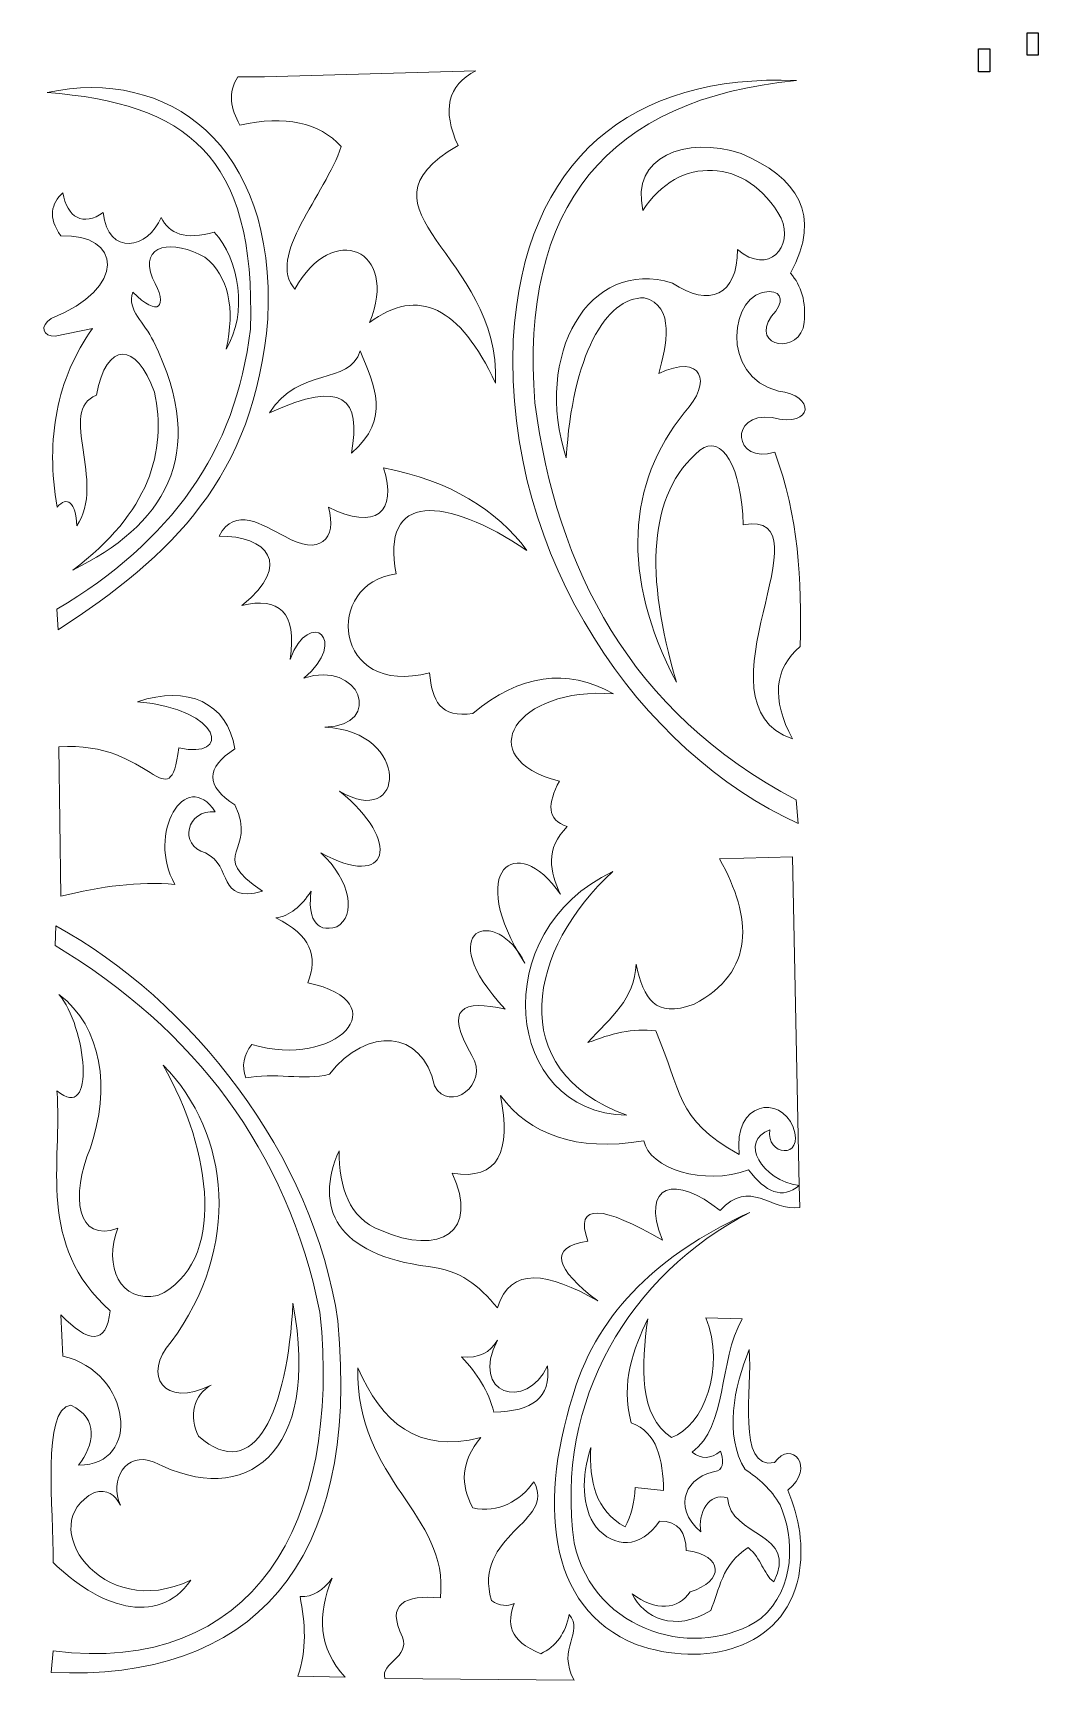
# Model space of a CAD drawing. Header units: centimetres. Extents: x -14.8 to 21.8, y -27 to 33.1.
import ezdxf

# ---------------------------------------------------------------- set-up
doc = ezdxf.new("R2010")
doc.units = ezdxf.units.CM
doc.header["$MEASUREMENT"] = 0
doc.header["$XCLIPFRAME"] = 0
doc.layers.add('layer 1', color=7, linetype='Continuous')
picture_1 = doc.add_image_def('image1.jpg', size_in_pixel=(761, 1523))
picture_2 = doc.add_image_def('image2.jpg', size_in_pixel=(2160, 4320))

msp = doc.modelspace()

# ---------------------------------------------------------------- linework, layer by layer
at = {"layer": 'layer 1', "color": 225, "lineweight": 9}
for points, knots in [([(-14.27384, 30.92345), (-9.2385, 30.52141), (-6.65822, 28.68725), (-6.87394, 22.30662), (-6.87394, 22.30662), (-7.40517, 17.80141), (-9.7763, 14.58471), (-13.91592, 12.09705), (-13.91592, 12.09705), (-13.91592, 12.09705), (-13.87819, 11.34356), (-13.87819, 11.34356), (-13.87819, 11.34356), (-9.72028, 14.06356), (-6.73594, 16.89141), (-6.23863, 22.67355), (-6.23863, 22.67355), (-5.9341, 29.0687), (-9.88904, 31.85424), (-14.27384, 30.92345)], [0, 0, 0, 0, 0.16666667, 0.16666667, 0.16666667, 0.16666667, 0.33333333, 0.33333333, 0.33333333, 0.33333333, 0.5, 0.5, 0.5, 0.5, 0.66666667, 0.66666667, 0.66666667, 0.66666667, 1, 1, 1, 1]), ([(-6.36305, 31.49131), (-6.36305, 31.49131), (-7.32928, 31.49131), (-7.32928, 31.49131), (-7.32928, 31.49131), (-7.7081, 30.90681), (-7.59475, 30.32231), (-7.25771, 29.73778), (-7.25771, 29.73778), (-5.59962, 30.09565), (-4.37095, 29.83323), (-3.57171, 28.95048), (-3.57171, 28.95048), (-4.13236, 27.2208), (-6.31963, 24.92573), (-5.25367, 23.76145), (-5.25367, 23.76145), (-3.89379, 26.24265), (-1.4484, 25.22871), (-2.5339, 22.54471), (-2.5339, 22.54471), (-0.76832, 23.85795), (0.7587, 23.11943), (2.04715, 20.32913), (2.04715, 20.32913), (2.23794, 25.07721), (-3.44024, 26.60452), (0.68707, 28.99071), (0.68707, 28.99071), (0.09065, 30.27915), (0.30539, 31.18587), (1.33131, 31.71087), (1.33131, 31.71087), (1.33131, 31.71087), (-6.36305, 31.49131), (-6.36305, 31.49131)], [0, 0, 0, 0, 0.1, 0.1, 0.1, 0.1, 0.2, 0.2, 0.2, 0.2, 0.3, 0.3, 0.3, 0.3, 0.4, 0.4, 0.4, 0.4, 0.5, 0.5, 0.5, 0.5, 0.6, 0.6, 0.6, 0.6, 0.7, 0.7, 0.7, 0.7, 0.8, 0.8, 0.8, 0.8, 1, 1, 1, 1]), ([(13.00038, 31.35535), (7.06319, 31.61468), (3.08114, 28.5542), (2.69164, 21.90566), (2.69164, 21.90566), (2.35568, 13.9059), (7.38272, 6.86648), (13.07097, 4.29447), (13.07097, 4.29447), (13.07097, 4.29447), (12.99939, 5.15347), (12.99939, 5.15347), (12.99939, 5.15347), (6.91569, 8.35043), (4.28112, 13.6026), (3.47881, 19.6133), (3.47881, 19.6133), (2.93035, 26.77243), (6.10421, 30.68645), (13.00038, 31.35535)], [0, 0, 0, 0, 0.16666667, 0.16666667, 0.16666667, 0.16666667, 0.33333333, 0.33333333, 0.33333333, 0.33333333, 0.5, 0.5, 0.5, 0.5, 0.66666667, 0.66666667, 0.66666667, 0.66666667, 1, 1, 1, 1]), ([(12.85622, 7.37255), (12.09279, 8.82803), (12.18824, 9.94949), (13.14256, 10.73697), (13.14256, 10.73697), (13.19023, 13.17079), (13.09475, 15.46147), (12.21197, 17.82371), (12.21197, 17.82371), (10.72607, 17.34362), (10.50585, 19.29027), (12.1155, 19.08158), (12.1155, 19.08158), (13.68739, 18.68176), (13.66452, 19.91728), (12.35514, 20.0428), (12.35514, 20.0428), (10.19301, 20.5738), (10.56534, 23.65439), (12.01514, 23.67567), (12.01514, 23.67567), (12.49464, 23.6618), (12.57615, 23.28222), (12.09402, 22.77313), (12.09402, 22.77313), (11.30743, 21.62983), (13.15978, 21.34153), (13.28572, 22.54821), (13.28572, 22.54821), (13.35726, 23.28787), (13.19024, 23.8844), (12.78464, 24.33779), (12.78464, 24.33779), (13.97787, 26.49131), (12.99951, 27.82751), (10.99506, 28.70437), (10.99506, 28.70437), (8.95207, 29.34545), (6.96574, 28.58787), (7.41589, 26.62846), (7.41589, 26.62846), (8.68062, 28.63249), (11.22059, 28.60167), (12.44467, 26.34212), (12.44467, 26.34212), (12.89787, 25.30427), (12.02102, 24.24254), (10.85189, 25.19679), (10.85189, 25.19679), (10.87712, 23.53042), (9.81834, 23.08154), (8.48964, 23.97988), (8.48964, 23.97988), (5.42804, 24.93251), (3.41924, 21.33456), (4.62415, 17.60896), (4.62415, 17.60896), (4.83901, 21.30717), (6.05588, 23.47552), (7.46063, 23.44302), (7.46063, 23.44302), (8.61292, 23.15713), (8.26243, 21.67587), (7.98856, 20.68704), (7.98856, 20.68704), (9.56321, 21.42656), (9.98077, 20.39465), (8.91914, 19.25538), (8.91914, 19.25538), (6.86696, 16.73206), (6.58056, 13.30804), (8.63281, 9.44847), (8.63281, 9.44847), (7.48767, 13.33768), (7.58315, 16.29643), (9.49181, 17.8953), (9.49181, 17.8953), (10.27918, 18.50353), (11.01886, 17.27473), (11.06664, 15.17513), (11.06664, 15.17513), (14.35975, 15.73726), (9.10515, 8.67726), (12.85622, 7.37255)], [0, 0, 0, 0, 0.04545455, 0.04545455, 0.04545455, 0.04545455, 0.09090909, 0.09090909, 0.09090909, 0.09090909, 0.13636364, 0.13636364, 0.13636364, 0.13636364, 0.18181818, 0.18181818, 0.18181818, 0.18181818, 0.22727273, 0.22727273, 0.22727273, 0.22727273, 0.27272727, 0.27272727, 0.27272727, 0.27272727, 0.31818182, 0.31818182, 0.31818182, 0.31818182, 0.36363636, 0.36363636, 0.36363636, 0.36363636, 0.40909091, 0.40909091, 0.40909091, 0.40909091, 0.45454545, 0.45454545, 0.45454545, 0.45454545, 0.5, 0.5, 0.5, 0.5, 0.54545455, 0.54545455, 0.54545455, 0.54545455, 0.59090909, 0.59090909, 0.59090909, 0.59090909, 0.63636364, 0.63636364, 0.63636364, 0.63636364, 0.68181818, 0.68181818, 0.68181818, 0.68181818, 0.72727273, 0.72727273, 0.72727273, 0.72727273, 0.77272727, 0.77272727, 0.77272727, 0.77272727, 0.81818182, 0.81818182, 0.81818182, 0.81818182, 0.86363636, 0.86363636, 0.86363636, 0.86363636, 0.90909091, 0.90909091, 0.90909091, 0.90909091, 1, 1, 1, 1]), ([(-13.70117, 27.27271), (-14.12176, 26.87305), (-14.25897, 26.38391), (-13.77276, 25.69787), (-13.77276, 25.69787), (-11.57787, 25.79912), (-11.33931, 23.77705), (-14.13067, 22.69138), (-14.13067, 22.69138), (-14.56848, 22.41284), (-14.4098, 22.01803), (-13.98555, 22.0437), (-13.98555, 22.0437), (-13.98555, 22.0437), (-12.62567, 22.32999), (-12.62567, 22.32999), (-12.62567, 22.32999), (-13.91398, 20.49297), (-14.34342, 18.32193), (-13.91398, 15.81686), (-13.91398, 15.81686), (-13.55613, 16.23438), (-13.22809, 16.00774), (-13.19825, 15.13692), (-13.19825, 15.13692), (-12.10081, 16.72346), (-13.91228, 19.33254), (-12.48252, 19.89651), (-12.48252, 19.89651), (-12.11274, 21.88863), (-11.0153, 21.85284), (-10.37113, 20.00387), (-10.37113, 20.00387), (-9.90304, 17.85992), (-10.54827, 15.61192), (-13.3414, 13.52653), (-13.3414, 13.52653), (-10.12078, 15.1098), (-8.30518, 17.63749), (-10.40691, 21.86477), (-10.40691, 21.86477), (-10.72005, 22.55069), (-11.3821, 22.9682), (-11.15843, 23.65409), (-11.15843, 23.65409), (-10.22799, 22.70576), (-9.82838, 23.08749), (-10.4427, 24.1551), (-10.4427, 24.1551), (-10.92007, 25.42576), (-9.69732, 25.56885), (-8.52812, 24.92451), (-8.52812, 24.92451), (-7.67011, 24.22598), (-7.4222, 23.06843), (-7.75872, 21.57848), (-7.75872, 21.57848), (-6.96493, 22.86), (-7.27522, 24.85363), (-8.18815, 25.83706), (-8.18815, 25.83706), (-9.2379, 25.53436), (-9.83434, 25.76996), (-10.12062, 26.37386), (-10.12062, 26.37386), (-10.58585, 25.23467), (-12.05908, 24.91856), (-12.23202, 26.55279), (-12.23202, 26.55279), (-12.94989, 26.03231), (-13.55593, 26.36174), (-13.70117, 27.27271)], [0, 0, 0, 0, 0.05263158, 0.05263158, 0.05263158, 0.05263158, 0.10526316, 0.10526316, 0.10526316, 0.10526316, 0.15789474, 0.15789474, 0.15789474, 0.15789474, 0.21052632, 0.21052632, 0.21052632, 0.21052632, 0.26315789, 0.26315789, 0.26315789, 0.26315789, 0.31578947, 0.31578947, 0.31578947, 0.31578947, 0.36842105, 0.36842105, 0.36842105, 0.36842105, 0.42105263, 0.42105263, 0.42105263, 0.42105263, 0.47368421, 0.47368421, 0.47368421, 0.47368421, 0.52631579, 0.52631579, 0.52631579, 0.52631579, 0.57894737, 0.57894737, 0.57894737, 0.57894737, 0.63157895, 0.63157895, 0.63157895, 0.63157895, 0.68421053, 0.68421053, 0.68421053, 0.68421053, 0.73684211, 0.73684211, 0.73684211, 0.73684211, 0.78947368, 0.78947368, 0.78947368, 0.78947368, 0.84210526, 0.84210526, 0.84210526, 0.84210526, 0.89473684, 0.89473684, 0.89473684, 0.89473684, 1, 1, 1, 1]), ([(-2.87387, 21.5069), (-2.37286, 20.23053), (-1.72871, 19.0615), (-3.19595, 17.78512), (-3.19595, 17.78512), (-2.85026, 19.76037), (-3.46485, 20.48904), (-6.18493, 19.25538), (-6.18493, 19.25538), (-5.08124, 20.97212), (-3.29761, 20.21961), (-2.87387, 21.5069)], [0, 0, 0, 0, 0.25, 0.25, 0.25, 0.25, 0.5, 0.5, 0.5, 0.5, 1, 1, 1, 1]), ([(3.19248, 14.24455), (2.0769, 15.71641), (0.41855, 16.7812), (-2.0331, 17.25105), (-2.0331, 17.25105), (-1.50237, 15.62866), (-2.31362, 14.95461), (-4.03743, 15.81938), (-4.03743, 15.81938), (-3.68448, 14.64172), (-4.38463, 14.02658), (-5.61226, 14.74563), (-5.61226, 14.74563), (-6.46658, 15.18644), (-7.43166, 15.86101), (-8.01034, 14.76358), (-8.01034, 14.76358), (-6.30712, 14.77256), (-5.28704, 13.75256), (-7.1871, 12.24022), (-7.1871, 12.24022), (-5.84178, 12.54525), (-5.15556, 12.01674), (-5.4326, 10.26997), (-5.4326, 10.26997), (-4.70289, 12.19089), (-3.26956, 10.97639), (-4.93159, 9.59003), (-4.93159, 9.59003), (-2.88579, 10.28786), (-1.98485, 7.857), (-4.16785, 7.80332), (-4.16785, 7.80332), (-0.97835, 7.65422), (-1.24972, 4.02189), (-3.63105, 5.4772), (-3.63105, 5.4772), (-1.34635, 3.61594), (-1.81148, 1.8623), (-4.31099, 3.22266), (-4.31099, 3.22266), (-3.19972, 2.20785), (-3.02487, 0.91868), (-3.73275, 0.53606), (-3.73275, 0.53606), (-4.53508, 0.25858), (-4.79152, 0.95645), (-4.66319, 1.82437), (-4.66319, 1.82437), (-5.02777, 1.28607), (-5.44377, 0.91927), (-5.9515, 0.85814), (-5.9515, 0.85814), (-4.67659, 0.24828), (-4.39328, -0.55989), (-4.78844, -1.50376), (-4.78844, -1.50376), (-1.45434, -2.23738), (-3.7488, -4.65962), (-6.82827, -3.75831), (-6.82827, -3.75831), (-7.1194, -4.14076), (-7.20515, -4.54484), (-7.04299, -4.97504), (-7.04299, -4.97504), (-6.02903, -4.76628), (-4.92562, -5.07644), (-4.00114, -4.84085), (-4.00114, -4.84085), (-2.62336, -3.09028), (-0.61334, -3.19465), (-0.172, -5.26134), (-0.172, -5.26134), (0.38578, -6.2784), (1.83516, -5.21079), (1.18789, -4.15196), (1.18789, -4.15196), (0.14378, -2.41004), (0.87152, -2.11189), (2.40462, -2.47), (2.40462, -2.47), (-0.33753, 0.46604), (2.06316, 1.33983), (3.12035, -0.78803), (3.12035, -0.78803), (0.93738, 2.5759), (2.79828, 4.05508), (4.40866, 1.71702), (4.40866, 1.71702), (4.02512, 2.54011), (3.84708, 3.3632), (4.65917, 4.18628), (4.65917, 4.18628), (3.89256, 4.41287), (3.94627, 5.03317), (4.37288, 5.83245), (4.37288, 5.83245), (1.09154, 6.6885), (2.81356, 9.29048), (6.34113, 9.01744), (6.34113, 9.01744), (4.63531, 9.97176), (2.9295, 9.73319), (1.22367, 8.30172), (1.22367, 8.30172), (0.04438, 8.12188), (-0.27125, 8.7711), (-0.35093, 9.78685), (-0.35093, 9.78685), (-3.88134, 8.84965), (-4.21081, 13.06798), (-1.56767, 13.38339), (-1.56767, 13.38339), (-2.14874, 16.37543), (0.20474, 16.23559), (3.19248, 14.24455)], [0, 0, 0, 0, 0.03333333, 0.03333333, 0.03333333, 0.03333333, 0.06666667, 0.06666667, 0.06666667, 0.06666667, 0.1, 0.1, 0.1, 0.1, 0.13333333, 0.13333333, 0.13333333, 0.13333333, 0.16666667, 0.16666667, 0.16666667, 0.16666667, 0.2, 0.2, 0.2, 0.2, 0.23333333, 0.23333333, 0.23333333, 0.23333333, 0.26666667, 0.26666667, 0.26666667, 0.26666667, 0.3, 0.3, 0.3, 0.3, 0.33333333, 0.33333333, 0.33333333, 0.33333333, 0.36666667, 0.36666667, 0.36666667, 0.36666667, 0.4, 0.4, 0.4, 0.4, 0.43333333, 0.43333333, 0.43333333, 0.43333333, 0.46666667, 0.46666667, 0.46666667, 0.46666667, 0.5, 0.5, 0.5, 0.5, 0.53333333, 0.53333333, 0.53333333, 0.53333333, 0.56666667, 0.56666667, 0.56666667, 0.56666667, 0.6, 0.6, 0.6, 0.6, 0.63333333, 0.63333333, 0.63333333, 0.63333333, 0.66666667, 0.66666667, 0.66666667, 0.66666667, 0.7, 0.7, 0.7, 0.7, 0.73333333, 0.73333333, 0.73333333, 0.73333333, 0.76666667, 0.76666667, 0.76666667, 0.76666667, 0.8, 0.8, 0.8, 0.8, 0.83333333, 0.83333333, 0.83333333, 0.83333333, 0.86666667, 0.86666667, 0.86666667, 0.86666667, 0.9, 0.9, 0.9, 0.9, 0.93333333, 0.93333333, 0.93333333, 0.93333333, 1, 1, 1, 1]), ([(-13.84434, 7.08622), (-13.84434, 7.08622), (-13.77276, 1.64589), (-13.77276, 1.64589), (-13.77276, 1.64589), (-12.32171, 2.01274), (-10.92885, 2.18573), (-9.62093, 2.07539), (-9.62093, 2.07539), (-10.67645, 3.91845), (-9.23271, 6.36377), (-8.15237, 4.72307), (-8.15237, 4.72307), (-9.19337, 4.81558), (-9.50954, 3.50343), (-8.51023, 3.22004), (-8.51023, 3.22004), (-7.49629, 2.73693), (-8.11062, 1.37704), (-6.43462, 1.82437), (-6.43462, 1.82437), (-8.51023, 3.22004), (-6.58373, 3.20812), (-7.43664, 4.97358), (-7.43664, 4.97358), (-8.51023, 5.65352), (-8.51023, 6.33346), (-7.43664, 7.0134), (-7.43664, 7.0134), (-7.71101, 8.70729), (-9.17825, 9.33355), (-10.97949, 8.73115), (-10.97949, 8.73115), (-7.86103, 8.44466), (-7.5738, 6.61348), (-9.47646, 7.04919), (-9.47646, 7.04919), (-9.84568, 4.35383), (-10.43803, 7.32438), (-13.84434, 7.08622)], [0, 0, 0, 0, 0.09090909, 0.09090909, 0.09090909, 0.09090909, 0.18181818, 0.18181818, 0.18181818, 0.18181818, 0.27272727, 0.27272727, 0.27272727, 0.27272727, 0.36363636, 0.36363636, 0.36363636, 0.36363636, 0.45454545, 0.45454545, 0.45454545, 0.45454545, 0.54545455, 0.54545455, 0.54545455, 0.54545455, 0.63636364, 0.63636364, 0.63636364, 0.63636364, 0.72727273, 0.72727273, 0.72727273, 0.72727273, 0.81818182, 0.81818182, 0.81818182, 0.81818182, 1, 1, 1, 1]), ([(12.85622, 3.07756), (12.85622, 3.07756), (10.20764, 3.00597), (10.20764, 3.00597), (10.20764, 3.00597), (11.39615, 0.85209), (11.51616, -1.09276), (9.27706, -2.29119), (9.27706, -2.29119), (7.82127, -2.80408), (7.458, -2.09927), (7.16422, -0.82382), (7.16422, -0.82382), (7.11652, -2.12704), (6.2517, -2.73539), (5.41068, -3.68673), (5.41068, -3.68673), (6.23377, -3.36892), (7.05686, -3.14514), (7.87995, -3.2573), (7.87995, -3.2573), (8.85084, -5.48497), (8.54796, -6.44229), (10.92179, -7.76638), (10.92179, -7.76638), (10.69816, -5.81328), (12.40929, -5.59358), (12.89004, -6.76437), (12.89004, -6.76437), (13.31041, -7.98366), (11.86392, -7.80132), (12.03972, -6.86154), (12.03972, -6.86154), (10.89927, -7.25119), (11.72848, -8.71323), (13.10476, -8.89366), (13.10476, -8.89366), (13.10476, -8.89366), (12.85622, 3.07756), (12.85622, 3.07756)], [0, 0, 0, 0, 0.09090909, 0.09090909, 0.09090909, 0.09090909, 0.18181818, 0.18181818, 0.18181818, 0.18181818, 0.27272727, 0.27272727, 0.27272727, 0.27272727, 0.36363636, 0.36363636, 0.36363636, 0.36363636, 0.45454545, 0.45454545, 0.45454545, 0.45454545, 0.54545455, 0.54545455, 0.54545455, 0.54545455, 0.63636364, 0.63636364, 0.63636364, 0.63636364, 0.72727273, 0.72727273, 0.72727273, 0.72727273, 0.81818182, 0.81818182, 0.81818182, 0.81818182, 1, 1, 1, 1]), ([(6.32258, 2.54304), (1.70156, 0.38905), (2.3242, -6.23388), (6.82378, -6.3333), (6.82378, -6.3333), (2.29172, -4.68203), (3.27621, -0.22219), (6.32258, 2.54304)], [0, 0, 0, 0, 0.33333333, 0.33333333, 0.33333333, 0.33333333, 1, 1, 1, 1]), ([(-13.96287, 0.56397), (-13.96287, 0.56397), (-13.98751, -0.14369), (-13.98751, -0.14369), (-13.98751, -0.14369), (-8.92247, -3.2096), (-5.54666, -7.57291), (-4.34388, -13.5111), (-4.34388, -13.5111), (-3.53594, -21.18669), (-6.79072, -26.76781), (-14.05909, -25.84209), (-14.05909, -25.84209), (-14.05909, -25.84209), (-14.13067, -26.6295), (-14.13067, -26.6295), (-14.13067, -26.6295), (-6.85067, -26.97778), (-2.84732, -22.70876), (-3.69078, -13.82423), (-3.69078, -13.82423), (-4.55312, -7.8046), (-9.04346, -2.10215), (-13.96287, 0.56397)], [0, 0, 0, 0, 0.14285714, 0.14285714, 0.14285714, 0.14285714, 0.28571429, 0.28571429, 0.28571429, 0.28571429, 0.42857143, 0.42857143, 0.42857143, 0.42857143, 0.57142857, 0.57142857, 0.57142857, 0.57142857, 0.71428571, 0.71428571, 0.71428571, 0.71428571, 1, 1, 1, 1]), ([(-13.84434, -1.93327), (-12.86088, -3.06768), (-12.46532, -6.66975), (-13.91592, -5.44085), (-13.91592, -5.44085), (-13.72427, -8.11484), (-14.66725, -11.03624), (-11.98318, -13.45818), (-11.98318, -13.45818), (-12.11448, -14.72264), (-12.78258, -14.62722), (-13.77276, -13.60135), (-13.77276, -13.60135), (-13.77276, -13.60135), (-13.70117, -15.1046), (-13.70117, -15.1046), (-13.70117, -15.1046), (-11.20159, -15.68927), (-10.81561, -19.09338), (-13.12851, -19.07741), (-13.12851, -19.07741), (-12.56176, -18.34965), (-12.37088, -17.3714), (-13.41484, -16.89418), (-13.41484, -16.89418), (-14.48847, -17.01374), (-14.02416, -20.71382), (-14.05909, -22.62084), (-14.05909, -22.62084), (-12.48103, -24.19418), (-10.25596, -25.03594), (-9.04826, -23.26509), (-9.04826, -23.26509), (-12.29013, -24.84252), (-14.78938, -21.17423), (-12.55582, -20.07958), (-12.55582, -20.07958), (-12.0789, -19.92945), (-11.8167, -20.15508), (-11.60818, -20.54176), (-11.60818, -20.54176), (-12.00157, -19.63763), (-11.44659, -18.54413), (-10.37268, -18.9701), (-10.37268, -18.9701), (-7.06645, -20.66991), (-4.2897, -18.71333), (-5.32593, -13.17185), (-5.32593, -13.17185), (-5.52812, -17.09952), (-6.71012, -19.82884), (-8.76315, -18.02363), (-8.76315, -18.02363), (-9.13889, -17.31378), (-8.93012, -16.49657), (-8.29785, -16.16247), (-8.29785, -16.16247), (-10.03954, -17.0332), (-10.81499, -15.79252), (-9.76532, -14.58764), (-9.76532, -14.58764), (-7.21158, -11.17464), (-7.58112, -7.00441), (-10.05043, -4.51027), (-10.05043, -4.51027), (-8.27213, -7.61283), (-7.7246, -11.72869), (-10.24729, -12.90339), (-10.24729, -12.90339), (-11.60871, -13.19765), (-12.23574, -11.81304), (-11.69684, -10.45168), (-11.69684, -10.45168), (-13.19427, -10.99454), (-13.43283, -9.28853), (-12.69901, -7.51677), (-12.69901, -7.51677), (-11.96543, -5.3514), (-12.26372, -3.13238), (-13.84434, -1.93327)], [0, 0, 0, 0, 0.04761905, 0.04761905, 0.04761905, 0.04761905, 0.0952381, 0.0952381, 0.0952381, 0.0952381, 0.14285714, 0.14285714, 0.14285714, 0.14285714, 0.19047619, 0.19047619, 0.19047619, 0.19047619, 0.23809524, 0.23809524, 0.23809524, 0.23809524, 0.28571429, 0.28571429, 0.28571429, 0.28571429, 0.33333333, 0.33333333, 0.33333333, 0.33333333, 0.38095238, 0.38095238, 0.38095238, 0.38095238, 0.42857143, 0.42857143, 0.42857143, 0.42857143, 0.47619048, 0.47619048, 0.47619048, 0.47619048, 0.52380952, 0.52380952, 0.52380952, 0.52380952, 0.57142857, 0.57142857, 0.57142857, 0.57142857, 0.61904762, 0.61904762, 0.61904762, 0.61904762, 0.66666667, 0.66666667, 0.66666667, 0.66666667, 0.71428571, 0.71428571, 0.71428571, 0.71428571, 0.76190476, 0.76190476, 0.76190476, 0.76190476, 0.80952381, 0.80952381, 0.80952381, 0.80952381, 0.85714286, 0.85714286, 0.85714286, 0.85714286, 0.9047619, 0.9047619, 0.9047619, 0.9047619, 1, 1, 1, 1]), ([(-3.64328, -7.62324), (-4.57078, -9.70183), (-3.75367, -11.41361), (-0.38672, -11.84604), (-0.38672, -11.84604), (0.77038, -11.9847), (1.43837, -12.51852), (2.11833, -13.34907), (2.11833, -13.34907), (2.58337, -11.81584), (3.96716, -12.05449), (5.76855, -13.09856), (5.76855, -13.09856), (4.24014, -11.92356), (3.93296, -11.13624), (5.41068, -10.91559), (5.41068, -10.91559), (4.89771, -9.48409), (5.9713, -9.63917), (8.13045, -10.8798), (8.13045, -10.8798), (7.29391, -8.81907), (8.62696, -8.49103), (10.22396, -9.80621), (10.22396, -9.80621), (11.31544, -8.60737), (12.04906, -9.842), (13.12266, -9.69885), (13.12266, -9.69885), (13.12266, -9.69885), (13.10476, -8.89366), (13.10476, -8.89366), (13.10476, -8.89366), (12.49043, -9.41255), (11.87608, -9.13819), (11.26176, -8.32107), (11.26176, -8.32107), (9.62438, -8.92663), (7.63231, -8.25858), (7.45051, -7.26538), (7.45051, -7.26538), (4.94842, -7.67992), (3.29628, -7.01789), (2.22569, -5.6192), (2.22569, -5.6192), (2.62531, -7.63521), (2.17201, -8.72071), (0.47216, -8.44633), (0.47216, -8.44633), (1.46223, -10.56964), (0.05464, -11.47623), (-2.14025, -10.52194), (-2.14025, -10.52194), (-3.28558, -10.06579), (-3.64339, -8.9862), (-3.64328, -7.62324)], [0, 0, 0, 0, 0.06666667, 0.06666667, 0.06666667, 0.06666667, 0.13333333, 0.13333333, 0.13333333, 0.13333333, 0.2, 0.2, 0.2, 0.2, 0.26666667, 0.26666667, 0.26666667, 0.26666667, 0.33333333, 0.33333333, 0.33333333, 0.33333333, 0.4, 0.4, 0.4, 0.4, 0.46666667, 0.46666667, 0.46666667, 0.46666667, 0.53333333, 0.53333333, 0.53333333, 0.53333333, 0.6, 0.6, 0.6, 0.6, 0.66666667, 0.66666667, 0.66666667, 0.66666667, 0.73333333, 0.73333333, 0.73333333, 0.73333333, 0.8, 0.8, 0.8, 0.8, 0.86666667, 0.86666667, 0.86666667, 0.86666667, 1, 1, 1, 1]), ([(11.30314, -9.87365), (6.93483, -12.13355), (4.18511, -16.72254), (4.91038, -21.90501), (4.91038, -21.90501), (5.64736, -25.22583), (9.45899, -26.23097), (11.71092, -24.66101), (11.71092, -24.66101), (12.97947, -23.53588), (12.94055, -21.75524), (12.40579, -20.52), (12.40579, -20.52), (12.07665, -19.95773), (11.63267, -19.55953), (11.13651, -19.23593), (11.13651, -19.23593), (10.36337, -18.01918), (10.7334, -16.21197), (11.27966, -14.86999), (11.27966, -14.86999), (11.42348, -16.25162), (10.79057, -19.26575), (12.2101, -18.98543), (12.2101, -18.98543), (12.81211, -18.10628), (13.73013, -19.1627), (12.69161, -19.98981), (12.69161, -19.98981), (13.11413, -21.01042), (13.28464, -22.05041), (13.08687, -23.11876), (13.08687, -23.11876), (12.54833, -25.8102), (9.6062, -26.4812), (7.16422, -25.60591), (7.16422, -25.60591), (3.88051, -24.28405), (3.57706, -20.32635), (4.99019, -16.1583), (4.99019, -16.1583), (5.98215, -13.17247), (8.40258, -11.18942), (11.30314, -9.87365)], [0, 0, 0, 0, 0.08333333, 0.08333333, 0.08333333, 0.08333333, 0.16666667, 0.16666667, 0.16666667, 0.16666667, 0.25, 0.25, 0.25, 0.25, 0.33333333, 0.33333333, 0.33333333, 0.33333333, 0.41666667, 0.41666667, 0.41666667, 0.41666667, 0.5, 0.5, 0.5, 0.5, 0.58333333, 0.58333333, 0.58333333, 0.58333333, 0.66666667, 0.66666667, 0.66666667, 0.66666667, 0.75, 0.75, 0.75, 0.75, 0.83333333, 0.83333333, 0.83333333, 0.83333333, 1, 1, 1, 1]), ([(7.59366, -13.74272), (7.08032, -14.8519), (6.59106, -16.02678), (6.98529, -17.53608), (6.98529, -17.53608), (7.94721, -17.87829), (8.13687, -18.87399), (8.16624, -20.00534), (8.16624, -20.00534), (8.16624, -20.00534), (7.12843, -19.89798), (7.12843, -19.89798), (7.12843, -19.89798), (7.10458, -20.44669), (6.98531, -20.92384), (6.77057, -21.32944), (6.77057, -21.32944), (5.69063, -20.73991), (5.45216, -19.6588), (5.51804, -18.43074), (5.51804, -18.43074), (5.17015, -19.51513), (5.17499, -20.60048), (5.7074, -21.33185), (5.7074, -21.33185), (6.36647, -22.09603), (7.31927, -22.14879), (8.02309, -21.11472), (8.02309, -21.11472), (8.7269, -21.11472), (8.97739, -21.54415), (8.98933, -22.18831), (8.98933, -22.18831), (10.37903, -22.35382), (10.37605, -23.32004), (9.13247, -23.69134), (9.13247, -23.69134), (8.71608, -24.34481), (7.87285, -24.42159), (7.02107, -23.76291), (7.02107, -23.76291), (7.43249, -24.63188), (8.57417, -25.18869), (9.88399, -24.37128), (9.88399, -24.37128), (10.20341, -23.62965), (10.27167, -22.70125), (11.24387, -22.08095), (11.24387, -22.08095), (11.75084, -22.49845), (11.7747, -23.00543), (12.17432, -23.33348), (12.17432, -23.33348), (13.12047, -21.52635), (10.59375, -21.69923), (10.49235, -20.27374), (10.49235, -20.27374), (9.81359, -20.04265), (9.3902, -20.85314), (9.52612, -21.50837), (9.52612, -21.50837), (8.42866, -20.57791), (9.0072, -19.44466), (10.13449, -19.28961), (10.13449, -19.28961), (10.37307, -19.18224), (10.33727, -18.83629), (10.24185, -18.57388), (10.24185, -18.57388), (9.88398, -18.86016), (9.53803, -18.87208), (9.20404, -18.60967), (9.20404, -18.60967), (10.48973, -17.6654), (10.15058, -15.32539), (11.02915, -13.74272), (11.02915, -13.74272), (11.02915, -13.74272), (9.70505, -13.70693), (9.70505, -13.70693), (9.70505, -13.70693), (10.44177, -15.54392), (9.62154, -17.65536), (8.45253, -18.07287), (8.45253, -18.07287), (7.26336, -17.28665), (7.34485, -15.47671), (7.59366, -13.74272)], [0, 0, 0, 0, 0.04347826, 0.04347826, 0.04347826, 0.04347826, 0.08695652, 0.08695652, 0.08695652, 0.08695652, 0.13043478, 0.13043478, 0.13043478, 0.13043478, 0.17391304, 0.17391304, 0.17391304, 0.17391304, 0.2173913, 0.2173913, 0.2173913, 0.2173913, 0.26086957, 0.26086957, 0.26086957, 0.26086957, 0.30434783, 0.30434783, 0.30434783, 0.30434783, 0.34782609, 0.34782609, 0.34782609, 0.34782609, 0.39130435, 0.39130435, 0.39130435, 0.39130435, 0.43478261, 0.43478261, 0.43478261, 0.43478261, 0.47826087, 0.47826087, 0.47826087, 0.47826087, 0.52173913, 0.52173913, 0.52173913, 0.52173913, 0.56521739, 0.56521739, 0.56521739, 0.56521739, 0.60869565, 0.60869565, 0.60869565, 0.60869565, 0.65217391, 0.65217391, 0.65217391, 0.65217391, 0.69565217, 0.69565217, 0.69565217, 0.69565217, 0.73913043, 0.73913043, 0.73913043, 0.73913043, 0.7826087, 0.7826087, 0.7826087, 0.7826087, 0.82608696, 0.82608696, 0.82608696, 0.82608696, 0.86956522, 0.86956522, 0.86956522, 0.86956522, 0.91304348, 0.91304348, 0.91304348, 0.91304348, 1, 1, 1, 1]), ([(2.11833, -14.53002), (1.85629, -14.97548), (1.43207, -15.19392), (0.81213, -15.13839), (0.81213, -15.13839), (1.37353, -15.7281), (1.78956, -16.38567), (1.99308, -17.14243), (1.99308, -17.14243), (3.38874, -17.11855), (4.07464, -16.62947), (3.94344, -15.46046), (3.94344, -15.46046), (3.16805, -17.13347), (1.09246, -16.48333), (2.11833, -14.53002)], [0, 0, 0, 0, 0.2, 0.2, 0.2, 0.2, 0.4, 0.4, 0.4, 0.4, 0.6, 0.6, 0.6, 0.6, 1, 1, 1, 1]), ([(-2.96368, -15.5341), (-3.03511, -19.68573), (0.36475, -20.8313), (0.04282, -23.90934), (0.04282, -23.90934), (-1.24577, -23.8019), (-1.95665, -24.11165), (-1.33614, -25.34058), (-1.33614, -25.34058), (-1.06778, -26.09216), (-2.1414, -26.27117), (-1.98039, -26.84383), (-1.98039, -26.84383), (-1.98039, -26.84383), (4.91048, -26.91584), (4.91048, -26.91584), (4.91048, -26.91584), (4.26008, -25.72172), (5.29166, -25.18964), (4.73074, -24.51443), (4.73074, -24.51443), (4.59951, -25.20628), (4.25357, -25.68343), (3.69294, -25.94588), (3.69294, -25.94588), (2.51988, -25.47934), (2.46653, -24.82618), (2.7267, -24.12078), (2.7267, -24.12078), (2.47469, -24.23038), (2.20331, -24.21396), (1.90362, -24.01342), (1.90362, -24.01342), (1.18192, -21.60379), (4.28937, -21.16243), (3.44243, -19.68326), (3.44243, -19.68326), (2.95184, -20.3796), (2.14367, -20.84779), (1.22367, -20.6316), (1.22367, -20.6316), (0.75992, -19.80105), (0.78078, -18.95112), (1.50996, -18.07287), (1.50996, -18.07287), (-0.78666, -18.67631), (-2.09889, -17.5079), (-2.96368, -15.5341)], [0, 0, 0, 0, 0.07692308, 0.07692308, 0.07692308, 0.07692308, 0.15384615, 0.15384615, 0.15384615, 0.15384615, 0.23076923, 0.23076923, 0.23076923, 0.23076923, 0.30769231, 0.30769231, 0.30769231, 0.30769231, 0.38461538, 0.38461538, 0.38461538, 0.38461538, 0.46153846, 0.46153846, 0.46153846, 0.46153846, 0.53846154, 0.53846154, 0.53846154, 0.53846154, 0.61538462, 0.61538462, 0.61538462, 0.61538462, 0.69230769, 0.69230769, 0.69230769, 0.69230769, 0.76923077, 0.76923077, 0.76923077, 0.76923077, 0.84615385, 0.84615385, 0.84615385, 0.84615385, 1, 1, 1, 1]), ([(-5.06871, -23.86491), (-4.88108, -24.83292), (-4.8084, -25.80094), (-5.14631, -26.76897), (-5.14631, -26.76897), (-5.14631, -26.76897), (-3.42856, -26.80476), (-3.42856, -26.80476), (-3.42856, -26.80476), (-4.39483, -25.75203), (-4.45446, -24.52932), (-3.89378, -23.19033), (-3.89378, -23.19033), (-4.21833, -23.63887), (-4.60104, -23.89354), (-5.06871, -23.86491)], [0, 0, 0, 0, 0.2, 0.2, 0.2, 0.2, 0.4, 0.4, 0.4, 0.4, 0.6, 0.6, 0.6, 0.6, 1, 1, 1, 1])]:
    msp.add_open_spline(points, degree=3, knots=knots, dxfattribs=at)

# ---------------------------------------------------------------- pictures from other files: only their frames are drawn
at = {"layer": 'layer 1', "color": 0}
image = msp.add_image(picture_1, insert=(20.60164, -26.40339), size_in_units=(28.71627, 58.49818), dxfattribs=at)
image.set_boundary_path([(20.60164, -26.4034), (31.18496, -5.23673)])
image.dxf.flags = 3
image = msp.add_image(picture_2, insert=(19.35564, -27.86682), size_in_units=(30, 60), dxfattribs=at)
image.set_boundary_path([(19.3556, -27.8668), (49.3557, 32.1332)])
image.dxf.flags = 3

doc.saveas('drawing.dxf')
